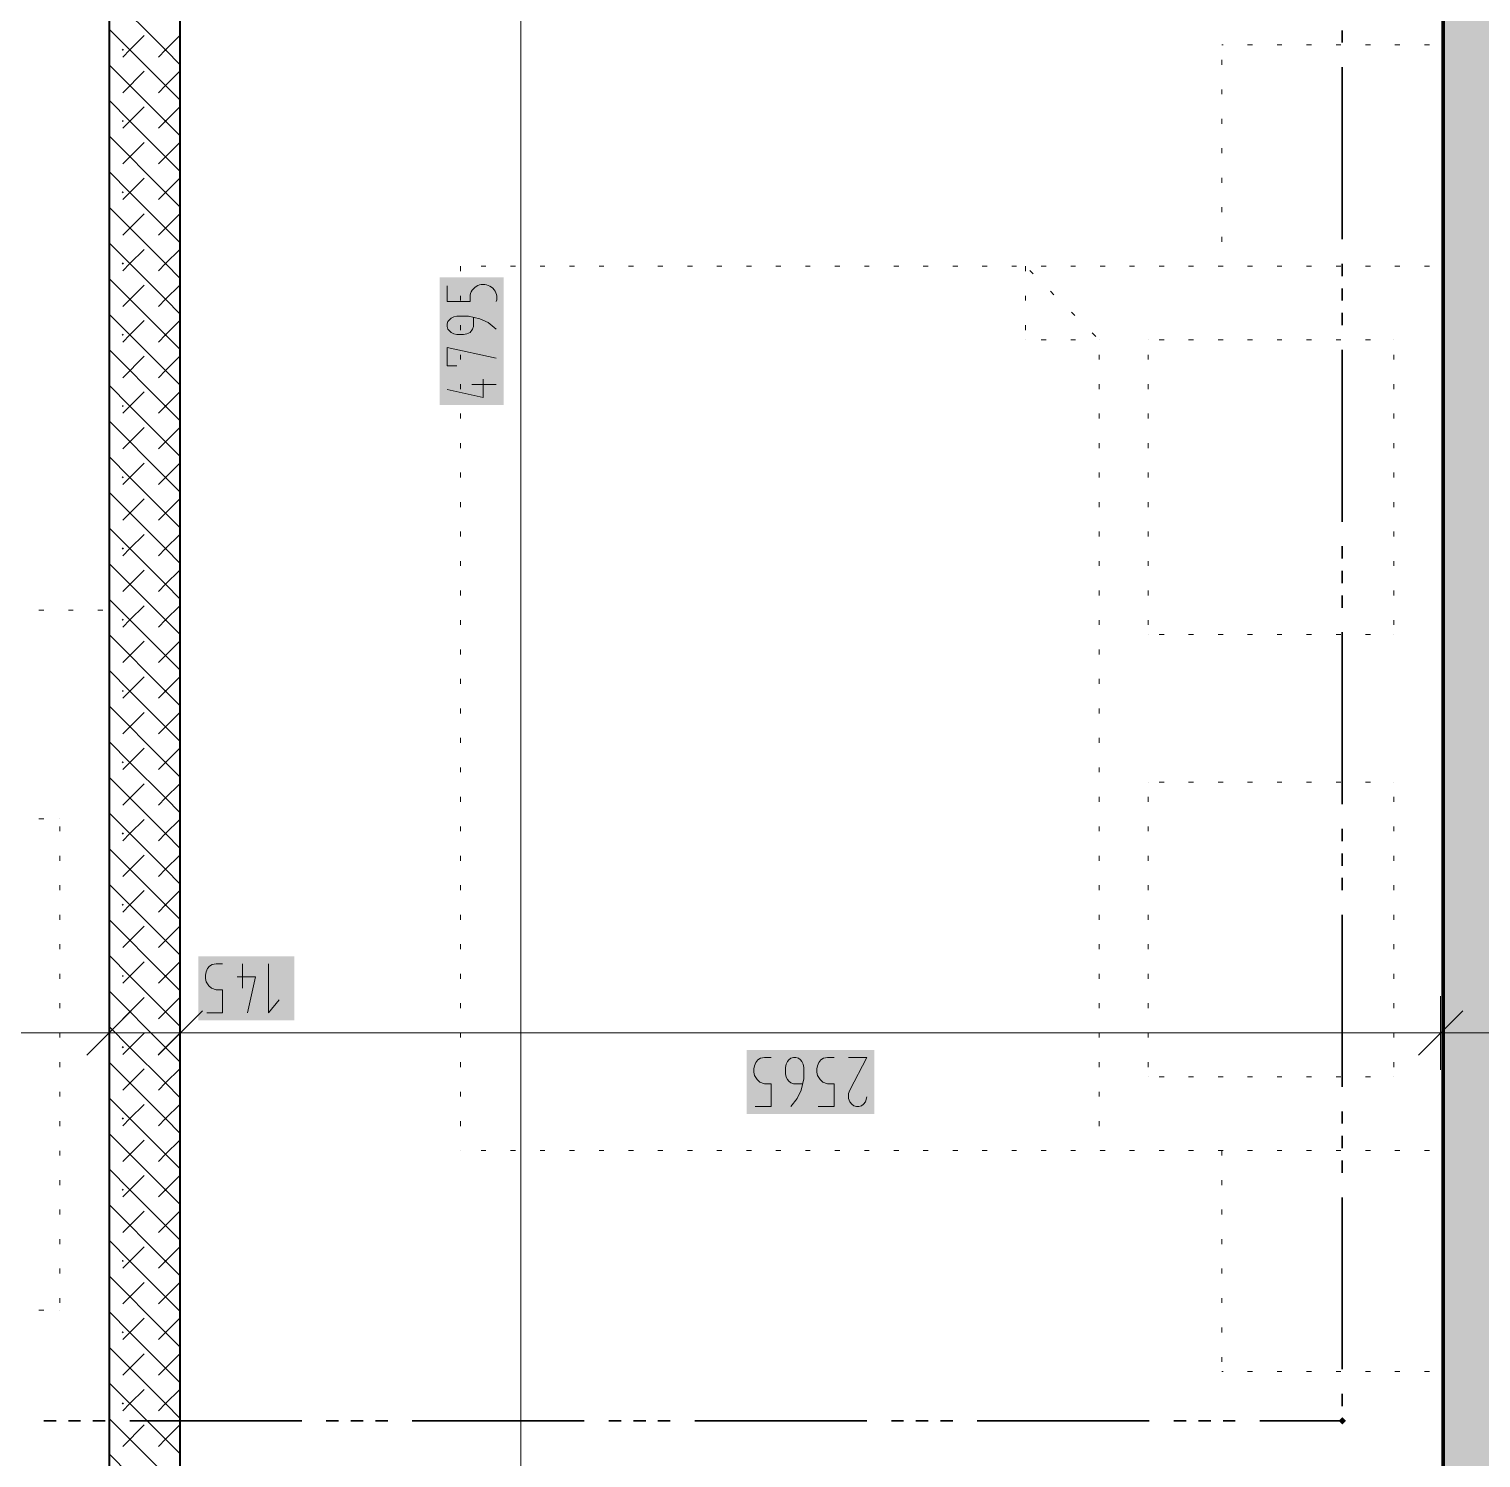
# Model space of a CAD drawing. Header units: millimetres. Extents: x 0 to 594, y 0 to 420.
# Drawn here: x 388.15 to 418.03, y 159.78 to 189.18 of the extents above; entities that cross this region are included whole.
import ezdxf

# ---------------------------------------------------------------- set-up
doc = ezdxf.new("R2010")
doc.units = ezdxf.units.MM
doc.header["$LTSCALE"] = 8
for name, color, linetype in [('PDF_Koty delkove', 7, 'Continuous'), ('PDF_Nabytek', 7, 'Continuous'), ('PDF_Pozarni useky', 7, 'Continuous'), ('PDF_Pricky zdene', 7, 'Continuous'), ('PDF_Steny obvodove nosne', 7, 'Continuous')]:
    doc.layers.add(name, color=color, linetype=linetype)

msp = doc.modelspace()

# ---------------------------------------------------------------- linework, layer by layer
at = {"layer": 'PDF_Koty delkove', "lineweight": 18}
for points in [[(398.274, 158.52), (398.274, 187.498), (398.274, 198.034), (398.274, 206.995), (398.274, 208.461), (398.274, 238.437), (398.274, 241.166), (398.274, 243.694)], [(397.768, 183.001), (397.599, 183.136), (397.43, 183.217), (397.195, 183.271), (396.958, 183.271), (396.892, 183.257), (396.841, 183.23), (396.808, 183.204), (396.773, 183.163), (396.757, 183.109), (396.757, 183.055), (396.773, 183.001), (396.808, 182.961), (396.841, 182.934), (396.892, 182.906), (396.958, 182.893), (397.094, 182.893), (397.16, 182.906), (397.228, 182.934), (397.279, 183.001), (397.296, 183.055), (397.296, 183.244)], [(396.958, 182.245), (396.757, 182.245), (396.757, 182.623), (397.768, 182.407)], [(397.498, 181.975), (397.498, 181.596), (396.757, 181.759)], [(397.768, 181.867), (397.263, 181.867)], [(392.137, 168.936), (392.137, 169.407), (392.002, 169.407), (391.908, 169.441), (391.854, 169.492), (391.8, 169.576), (391.786, 169.642), (391.786, 169.71), (391.8, 169.778), (391.827, 169.845), (391.867, 169.895), (391.921, 169.93), (392.002, 169.947), (392.137, 169.947)], [(392.542, 169.947), (392.542, 169.441)], [(393.083, 169.947), (393.083, 168.936), (393.298, 169.205)], [(392.434, 169.677), (392.813, 169.677), (392.65, 168.936)], [(389.799, 169.281), (389.799, 168.523), (389.799, 167.765)], [(391.265, 169.281), (391.265, 168.523), (391.265, 167.765)], [(417.197, 169.281), (417.197, 168.523), (417.197, 167.765)], [(390.254, 168.978), (389.344, 168.068)], [(391.72, 168.978), (390.81, 168.068)], [(391.813, 168.936), (392.137, 168.936)], [(417.651, 168.978), (416.742, 168.068)], [(419.32, 168.523), (417.196, 168.523), (412.171, 168.523), (391.265, 168.523), (389.799, 168.523), (355.629, 168.523), (353.506, 168.523), (319.335, 168.523), (317.869, 168.523), (291.938, 168.523), (289.815, 168.523), (263.883, 168.523), (262.417, 168.523), (228.247, 168.523), (226.124, 168.523)], [(403.096, 167.006), (403.42, 167.006), (403.42, 167.477), (403.285, 167.477), (403.191, 167.512), (403.137, 167.562), (403.083, 167.646), (403.069, 167.713), (403.069, 167.781), (403.083, 167.848), (403.11, 167.915), (403.15, 167.966), (403.204, 168), (403.285, 168.017), (403.42, 168.017)], [(404.068, 167.477), (403.88, 167.477), (403.825, 167.495), (403.785, 167.528), (403.758, 167.562), (403.731, 167.612), (403.718, 167.68), (403.718, 167.814), (403.731, 167.882), (403.758, 167.932), (403.785, 167.966), (403.825, 168), (403.88, 168.017), (403.933, 168.017), (403.987, 168), (404.028, 167.966), (404.055, 167.932), (404.082, 167.882), (404.096, 167.814), (404.096, 167.579), (404.042, 167.343), (403.961, 167.174), (403.825, 167.006)], [(404.379, 167.646), (404.366, 167.713), (404.366, 167.781), (404.379, 167.848), (404.406, 167.915), (404.447, 167.966), (404.5, 168), (404.581, 168.017), (404.716, 168.017)], [(405.014, 168.017), (405.392, 168.017), (405.04, 167.343), (405.014, 167.275), (405.014, 167.174), (405.04, 167.107), (405.081, 167.057), (405.121, 167.022), (405.176, 167.006), (405.229, 167.006), (405.283, 167.022), (405.324, 167.057), (405.364, 167.107), (405.392, 167.208)], [(404.392, 167.006), (404.716, 167.006), (404.716, 167.477), (404.581, 167.477), (404.487, 167.512), (404.433, 167.562), (404.379, 167.646)]]:
    msp.add_lwpolyline(points, dxfattribs=at)
msp.add_lwpolyline([(396.757, 183.892), (396.757, 183.568), (397.228, 183.568), (397.228, 183.703, -1.034106), (397.768, 183.568)], format="xyb", dxfattribs=at)
at = {"layer": 'PDF_Koty delkove', "color": 7, "lineweight": 18, "true_color": 0xffffff, "transparency": 33554559}
for points in [[(397.92, 181.445), (397.92, 184.07), (396.605, 181.445), (396.605, 184.07)], [(393.612, 170.098), (391.635, 170.098), (393.612, 168.784), (391.635, 168.784)], [(405.544, 168.169), (402.918, 168.169), (405.544, 166.855), (402.918, 166.855)]]:
    msp.add_solid(points, dxfattribs=at)
at = {"layer": 'PDF_Nabytek', "lineweight": 13}
for points in [[(412.698, 188.849), (412.698, 188.849)], [(412.72, 188.849), (412.698, 188.849)], [(412.698, 188.849), (412.698, 188.849)], [(413.326, 188.849), (413.225, 188.849)], [(413.933, 188.849), (413.832, 188.849)], [(414.54, 188.849), (414.438, 188.849)], [(415.146, 188.849), (415.045, 188.849)], [(415.753, 188.849), (415.652, 188.849)], [(416.359, 188.849), (416.258, 188.849)], [(416.966, 188.849), (416.865, 188.849)], [(417.247, 188.849), (417.247, 188.849)], [(417.247, 188.849), (417.247, 188.849)], [(412.698, 188.442), (412.698, 188.543)], [(417.247, 188.442), (417.247, 188.543)], [(412.698, 187.835), (412.698, 187.936)], [(417.247, 187.835), (417.247, 187.936)], [(412.698, 187.229), (412.698, 187.33)], [(417.247, 187.229), (417.247, 187.33)], [(412.698, 186.622), (412.698, 186.723)], [(417.247, 186.622), (417.247, 186.723)], [(412.698, 186.016), (412.698, 186.117)], [(417.247, 186.016), (417.247, 186.117)], [(412.698, 185.409), (412.698, 185.51)], [(417.247, 185.409), (417.247, 185.51)], [(412.698, 184.802), (412.698, 184.903)], [(417.247, 184.802), (417.247, 184.903)], [(397.028, 184.299), (397.028, 184.299)], [(397.028, 184.299), (397.028, 184.299)], [(397.028, 184.196), (397.028, 184.297)], [(397.555, 184.299), (397.454, 184.299)], [(398.162, 184.299), (398.061, 184.299)], [(398.768, 184.299), (398.667, 184.299)], [(399.375, 184.299), (399.274, 184.299)], [(399.982, 184.299), (399.881, 184.299)], [(400.588, 184.299), (400.487, 184.299)], [(401.195, 184.299), (401.094, 184.299)], [(401.801, 184.299), (401.7, 184.299)], [(402.408, 184.299), (402.307, 184.299)], [(403.015, 184.299), (402.913, 184.299)], [(403.621, 184.299), (403.52, 184.299)], [(404.228, 184.299), (404.127, 184.299)], [(404.834, 184.299), (404.733, 184.299)], [(405.441, 184.299), (405.34, 184.299)], [(406.047, 184.299), (405.946, 184.299)], [(406.654, 184.299), (406.553, 184.299)], [(407.261, 184.299), (407.16, 184.299)], [(407.867, 184.299), (407.766, 184.299)], [(408.474, 184.299), (408.373, 184.299)], [(408.654, 184.299), (408.654, 184.299)], [(408.654, 184.299), (408.654, 184.299)], [(408.654, 184.196), (408.654, 184.297)], [(408.813, 184.14), (408.742, 184.211)], [(409.08, 184.299), (408.979, 184.299)], [(409.687, 184.299), (409.586, 184.299)], [(410.294, 184.299), (410.192, 184.299)], [(410.9, 184.299), (410.799, 184.299)], [(411.507, 184.299), (411.406, 184.299)], [(412.113, 184.299), (412.012, 184.299)], [(412.72, 184.299), (412.619, 184.299)], [(412.698, 184.299), (412.698, 184.299)], [(413.326, 184.299), (413.225, 184.299)], [(413.933, 184.299), (413.832, 184.299)], [(414.54, 184.299), (414.438, 184.299)], [(415.146, 184.299), (415.045, 184.299)], [(415.753, 184.299), (415.652, 184.299)], [(416.359, 184.299), (416.258, 184.299)], [(416.966, 184.299), (416.865, 184.299)], [(417.247, 184.299), (417.247, 184.299)], [(417.247, 184.299), (417.247, 184.299)], [(417.247, 184.299), (417.247, 184.299)], [(417.247, 184.196), (417.247, 184.297)], [(409.242, 183.711), (409.171, 183.782)], [(397.028, 183.589), (397.028, 183.69)], [(408.654, 183.589), (408.654, 183.69)], [(417.247, 183.589), (417.247, 183.69)], [(409.671, 183.282), (409.6, 183.353)], [(397.028, 182.983), (397.028, 183.084)], [(408.654, 182.983), (408.654, 183.084)], [(410.1, 182.853), (410.029, 182.924)], [(417.247, 182.983), (417.247, 183.084)], [(408.654, 182.783), (408.654, 182.783)], [(408.654, 182.783), (408.654, 182.783)], [(409.08, 182.783), (408.979, 182.783)], [(409.687, 182.783), (409.586, 182.783)], [(410.17, 182.783), (410.17, 182.783)], [(410.17, 182.783), (410.17, 182.783)], [(410.17, 182.783), (410.17, 182.783)], [(411.181, 182.783), (411.181, 182.783)], [(411.181, 182.783), (411.181, 182.783)], [(411.507, 182.783), (411.406, 182.783)], [(412.113, 182.783), (412.012, 182.783)], [(412.72, 182.783), (412.619, 182.783)], [(413.326, 182.783), (413.225, 182.783)], [(413.933, 182.783), (413.832, 182.783)], [(414.54, 182.783), (414.438, 182.783)], [(415.146, 182.783), (415.045, 182.783)], [(415.753, 182.783), (415.652, 182.783)], [(416.236, 182.783), (416.236, 182.783)], [(416.236, 182.783), (416.236, 182.783)], [(397.028, 182.376), (397.028, 182.477)], [(410.17, 182.376), (410.17, 182.477)], [(411.181, 182.376), (411.181, 182.477)], [(416.236, 182.376), (416.236, 182.477)], [(417.247, 182.376), (417.247, 182.477)], [(397.028, 181.769), (397.028, 181.871)], [(410.17, 181.769), (410.17, 181.871)], [(411.181, 181.769), (411.181, 181.871)], [(416.236, 181.769), (416.236, 181.871)], [(417.247, 181.769), (417.247, 181.871)], [(397.028, 181.163), (397.028, 181.264)], [(410.17, 181.163), (410.17, 181.264)], [(411.181, 181.163), (411.181, 181.264)], [(416.236, 181.163), (416.236, 181.264)], [(417.247, 181.163), (417.247, 181.264)], [(397.028, 180.556), (397.028, 180.657)], [(410.17, 180.556), (410.17, 180.657)], [(411.181, 180.556), (411.181, 180.657)], [(416.236, 180.556), (416.236, 180.657)], [(417.247, 180.556), (417.247, 180.657)], [(397.028, 179.95), (397.028, 180.051)], [(410.17, 179.95), (410.17, 180.051)], [(411.181, 179.95), (411.181, 180.051)], [(416.236, 179.95), (416.236, 180.051)], [(417.247, 179.95), (417.247, 180.051)], [(397.028, 179.343), (397.028, 179.444)], [(410.17, 179.343), (410.17, 179.444)], [(411.181, 179.343), (411.181, 179.444)], [(416.236, 179.343), (416.236, 179.444)], [(417.247, 179.343), (417.247, 179.444)], [(397.028, 178.737), (397.028, 178.838)], [(410.17, 178.737), (410.17, 178.838)], [(411.181, 178.737), (411.181, 178.838)], [(416.236, 178.737), (416.236, 178.838)], [(417.247, 178.737), (417.247, 178.838)], [(397.028, 178.13), (397.028, 178.231)], [(410.17, 178.13), (410.17, 178.231)], [(411.181, 178.13), (411.181, 178.231)], [(416.236, 178.13), (416.236, 178.231)], [(417.247, 178.13), (417.247, 178.231)], [(397.028, 177.523), (397.028, 177.625)], [(410.17, 177.523), (410.17, 177.625)], [(411.181, 177.523), (411.181, 177.625)], [(416.236, 177.523), (416.236, 177.625)], [(417.247, 177.523), (417.247, 177.625)], [(388.457, 177.223), (388.356, 177.223)], [(389.063, 177.223), (388.962, 177.223)], [(389.67, 177.223), (389.569, 177.223)], [(389.799, 177.223), (389.799, 177.223)], [(389.799, 177.223), (389.799, 177.223)], [(389.799, 176.917), (389.799, 177.018)], [(397.028, 176.917), (397.028, 177.018)], [(410.17, 176.917), (410.17, 177.018)], [(411.181, 176.917), (411.181, 177.018)], [(416.236, 176.917), (416.236, 177.018)], [(417.247, 176.917), (417.247, 177.018)], [(411.181, 176.717), (411.181, 176.717)], [(411.181, 176.717), (411.181, 176.717)], [(411.507, 176.717), (411.406, 176.717)], [(412.113, 176.717), (412.012, 176.717)], [(412.72, 176.717), (412.619, 176.717)], [(413.326, 176.717), (413.225, 176.717)], [(413.933, 176.717), (413.832, 176.717)], [(414.54, 176.717), (414.438, 176.717)], [(415.146, 176.717), (415.045, 176.717)], [(415.753, 176.717), (415.652, 176.717)], [(416.236, 176.717), (416.236, 176.717)], [(416.236, 176.717), (416.236, 176.717)], [(389.799, 176.31), (389.799, 176.411)], [(397.028, 176.31), (397.028, 176.411)], [(410.17, 176.31), (410.17, 176.411)], [(417.247, 176.31), (417.247, 176.411)], [(389.799, 175.704), (389.799, 175.805)], [(397.028, 175.704), (397.028, 175.805)], [(410.17, 175.704), (410.17, 175.805)], [(417.247, 175.704), (417.247, 175.805)], [(389.799, 175.097), (389.799, 175.198)], [(397.028, 175.097), (397.028, 175.198)], [(410.17, 175.097), (410.17, 175.198)], [(417.247, 175.097), (417.247, 175.198)], [(389.799, 174.491), (389.799, 174.592)], [(397.028, 174.491), (397.028, 174.592)], [(410.17, 174.491), (410.17, 174.592)], [(417.247, 174.491), (417.247, 174.592)], [(389.799, 173.884), (389.799, 173.985)], [(397.028, 173.884), (397.028, 173.985)], [(410.17, 173.884), (410.17, 173.985)], [(417.247, 173.884), (417.247, 173.985)], [(411.181, 173.684), (411.181, 173.684)], [(411.181, 173.684), (411.181, 173.684)], [(411.507, 173.684), (411.406, 173.684)], [(412.113, 173.684), (412.012, 173.684)], [(412.72, 173.684), (412.619, 173.684)], [(413.326, 173.684), (413.225, 173.684)], [(413.933, 173.684), (413.832, 173.684)], [(414.54, 173.684), (414.438, 173.684)], [(415.146, 173.684), (415.045, 173.684)], [(415.753, 173.684), (415.652, 173.684)], [(416.236, 173.684), (416.236, 173.684)], [(416.236, 173.684), (416.236, 173.684)], [(389.799, 173.277), (389.799, 173.378)], [(397.028, 173.277), (397.028, 173.378)], [(410.17, 173.277), (410.17, 173.378)], [(411.181, 173.277), (411.181, 173.378)], [(416.236, 173.277), (416.236, 173.378)], [(417.247, 173.277), (417.247, 173.378)], [(388.457, 172.926), (388.356, 172.926)], [(388.788, 172.926), (388.788, 172.926)], [(388.788, 172.926), (388.788, 172.926)], [(388.788, 172.671), (388.788, 172.772)], [(389.799, 172.671), (389.799, 172.772)], [(397.028, 172.671), (397.028, 172.772)], [(410.17, 172.671), (410.17, 172.772)], [(411.181, 172.671), (411.181, 172.772)], [(416.236, 172.671), (416.236, 172.772)], [(417.247, 172.671), (417.247, 172.772)], [(388.788, 172.064), (388.788, 172.165)], [(389.799, 172.064), (389.799, 172.165)], [(397.028, 172.064), (397.028, 172.165)], [(410.17, 172.064), (410.17, 172.165)], [(411.181, 172.064), (411.181, 172.165)], [(416.236, 172.064), (416.236, 172.165)], [(417.247, 172.064), (417.247, 172.165)], [(388.788, 171.458), (388.788, 171.559)], [(389.799, 171.458), (389.799, 171.559)], [(397.028, 171.458), (397.028, 171.559)], [(410.17, 171.458), (410.17, 171.559)], [(411.181, 171.458), (411.181, 171.559)], [(416.236, 171.458), (416.236, 171.559)], [(417.247, 171.458), (417.247, 171.559)], [(388.788, 170.851), (388.788, 170.952)], [(389.799, 170.851), (389.799, 170.952)], [(397.028, 170.851), (397.028, 170.952)], [(410.17, 170.851), (410.17, 170.952)], [(411.181, 170.851), (411.181, 170.952)], [(416.236, 170.851), (416.236, 170.952)], [(417.247, 170.851), (417.247, 170.952)], [(388.788, 170.244), (388.788, 170.346)], [(389.799, 170.244), (389.799, 170.346)], [(397.028, 170.244), (397.028, 170.346)], [(410.17, 170.244), (410.17, 170.346)], [(411.181, 170.244), (411.181, 170.346)], [(416.236, 170.244), (416.236, 170.346)], [(417.247, 170.244), (417.247, 170.346)], [(388.788, 169.638), (388.788, 169.739)], [(389.799, 169.638), (389.799, 169.739)], [(397.028, 169.638), (397.028, 169.739)], [(410.17, 169.638), (410.17, 169.739)], [(411.181, 169.638), (411.181, 169.739)], [(416.236, 169.638), (416.236, 169.739)], [(417.247, 169.638), (417.247, 169.739)], [(388.788, 169.031), (388.788, 169.132)], [(389.799, 169.031), (389.799, 169.132)], [(397.028, 169.031), (397.028, 169.132)], [(410.17, 169.031), (410.17, 169.132)], [(411.181, 169.031), (411.181, 169.132)], [(416.236, 169.031), (416.236, 169.132)], [(417.247, 169.031), (417.247, 169.132)], [(388.788, 168.425), (388.788, 168.526)], [(389.799, 168.425), (389.799, 168.526)], [(397.028, 168.425), (397.028, 168.526)], [(410.17, 168.425), (410.17, 168.526)], [(411.181, 168.425), (411.181, 168.526)], [(416.236, 168.425), (416.236, 168.526)], [(417.247, 168.425), (417.247, 168.526)], [(388.788, 167.818), (388.788, 167.919)], [(389.799, 167.818), (389.799, 167.919)], [(397.028, 167.818), (397.028, 167.919)], [(410.17, 167.818), (410.17, 167.919)], [(411.181, 167.818), (411.181, 167.919)], [(416.236, 167.818), (416.236, 167.919)], [(417.247, 167.818), (417.247, 167.919)], [(411.181, 167.618), (411.181, 167.618)], [(411.181, 167.618), (411.181, 167.618)], [(411.507, 167.618), (411.406, 167.618)], [(412.113, 167.618), (412.012, 167.618)], [(412.72, 167.618), (412.619, 167.618)], [(413.326, 167.618), (413.225, 167.618)], [(413.933, 167.618), (413.832, 167.618)], [(414.54, 167.618), (414.438, 167.618)], [(415.146, 167.618), (415.045, 167.618)], [(415.753, 167.618), (415.652, 167.618)], [(416.236, 167.618), (416.236, 167.618)], [(416.236, 167.618), (416.236, 167.618)], [(388.788, 167.212), (388.788, 167.313)], [(389.799, 167.212), (389.799, 167.313)], [(397.028, 167.212), (397.028, 167.313)], [(410.17, 167.212), (410.17, 167.313)], [(417.247, 167.212), (417.247, 167.313)], [(388.788, 166.605), (388.788, 166.706)], [(389.799, 166.605), (389.799, 166.706)], [(397.028, 166.605), (397.028, 166.706)], [(410.17, 166.605), (410.17, 166.706)], [(417.247, 166.605), (417.247, 166.706)], [(397.028, 166.102), (397.028, 166.102)], [(397.028, 166.102), (397.028, 166.102)], [(397.555, 166.102), (397.454, 166.102)], [(398.162, 166.102), (398.061, 166.102)], [(398.768, 166.102), (398.667, 166.102)], [(399.375, 166.102), (399.274, 166.102)], [(399.982, 166.102), (399.881, 166.102)], [(400.588, 166.102), (400.487, 166.102)], [(401.195, 166.102), (401.094, 166.102)], [(401.801, 166.102), (401.7, 166.102)], [(402.408, 166.102), (402.307, 166.102)], [(403.015, 166.102), (402.913, 166.102)], [(403.621, 166.102), (403.52, 166.102)], [(404.228, 166.102), (404.127, 166.102)], [(404.834, 166.102), (404.733, 166.102)], [(405.441, 166.102), (405.34, 166.102)], [(406.047, 166.102), (405.946, 166.102)], [(406.654, 166.102), (406.553, 166.102)], [(407.261, 166.102), (407.16, 166.102)], [(407.867, 166.102), (407.766, 166.102)], [(408.474, 166.102), (408.373, 166.102)], [(409.08, 166.102), (408.979, 166.102)], [(409.687, 166.102), (409.586, 166.102)], [(410.17, 166.102), (410.17, 166.102)], [(410.294, 166.102), (410.192, 166.102)], [(410.9, 166.102), (410.799, 166.102)], [(411.507, 166.102), (411.406, 166.102)], [(412.113, 166.102), (412.012, 166.102)], [(412.72, 166.102), (412.619, 166.102)], [(412.698, 166.102), (412.698, 166.102)], [(413.326, 166.102), (413.225, 166.102)], [(413.933, 166.102), (413.832, 166.102)], [(414.54, 166.102), (414.438, 166.102)], [(415.146, 166.102), (415.045, 166.102)], [(415.753, 166.102), (415.652, 166.102)], [(416.359, 166.102), (416.258, 166.102)], [(416.966, 166.102), (416.865, 166.102)], [(417.247, 166.102), (417.247, 166.102)], [(417.247, 166.102), (417.247, 166.102)], [(417.247, 166.102), (417.247, 166.102)], [(388.788, 165.998), (388.788, 166.099)], [(389.799, 165.998), (389.799, 166.099)], [(412.698, 165.998), (412.698, 166.099)], [(417.247, 165.998), (417.247, 166.099)], [(388.788, 165.392), (388.788, 165.493)], [(389.799, 165.392), (389.799, 165.493)], [(412.698, 165.392), (412.698, 165.493)], [(417.247, 165.392), (417.247, 165.493)], [(388.788, 164.785), (388.788, 164.886)], [(389.799, 164.785), (389.799, 164.886)], [(412.698, 164.785), (412.698, 164.886)], [(417.247, 164.785), (417.247, 164.886)], [(388.788, 164.179), (388.788, 164.28)], [(389.799, 164.179), (389.799, 164.28)], [(412.698, 164.179), (412.698, 164.28)], [(417.247, 164.179), (417.247, 164.28)], [(388.788, 163.572), (388.788, 163.673)], [(389.799, 163.572), (389.799, 163.673)], [(412.698, 163.572), (412.698, 163.673)], [(417.247, 163.572), (417.247, 163.673)], [(388.457, 162.816), (388.356, 162.816)], [(388.788, 162.966), (388.788, 163.067)], [(388.788, 162.816), (388.788, 162.816)], [(388.788, 162.816), (388.788, 162.816)], [(389.799, 162.966), (389.799, 163.067)], [(412.698, 162.966), (412.698, 163.067)], [(417.247, 162.966), (417.247, 163.067)], [(389.799, 162.359), (389.799, 162.46)], [(412.698, 162.359), (412.698, 162.46)], [(417.247, 162.359), (417.247, 162.46)], [(389.799, 161.752), (389.799, 161.853)], [(412.698, 161.752), (412.698, 161.853)], [(417.247, 161.752), (417.247, 161.853)], [(412.698, 161.553), (412.698, 161.553)], [(412.72, 161.553), (412.698, 161.553)], [(412.698, 161.553), (412.698, 161.553)], [(413.326, 161.553), (413.225, 161.553)], [(413.933, 161.553), (413.832, 161.553)], [(414.54, 161.553), (414.438, 161.553)], [(415.146, 161.553), (415.045, 161.553)], [(415.753, 161.553), (415.652, 161.553)], [(416.359, 161.553), (416.258, 161.553)], [(416.966, 161.553), (416.865, 161.553)], [(417.247, 161.553), (417.247, 161.553)], [(417.247, 161.553), (417.247, 161.553)], [(389.799, 161.146), (389.799, 161.247)], [(389.799, 160.539), (389.799, 160.64)], [(389.799, 159.933), (389.799, 160.034)]]:
    msp.add_lwpolyline(points, dxfattribs=at)
at = {"layer": 'PDF_Pozarni useky', "lineweight": 30}
for points in [[(415.175, 188.897), (415.175, 189.15)], [(415.175, 184.853), (415.175, 188.391)], [(415.175, 184.095), (415.175, 184.347)], [(415.175, 183.589), (415.175, 183.842)], [(415.175, 183.084), (415.175, 183.336)], [(415.175, 179.04), (415.175, 182.578)], [(415.175, 178.282), (415.175, 178.534)], [(415.175, 177.776), (415.175, 178.029)], [(415.175, 177.271), (415.175, 177.523)], [(415.175, 173.227), (415.175, 176.765)], [(415.175, 172.469), (415.175, 172.721)], [(415.175, 171.963), (415.175, 172.216)], [(415.175, 171.458), (415.175, 171.71)], [(415.175, 167.414), (415.175, 170.952)], [(415.175, 166.656), (415.175, 166.908)], [(415.175, 166.15), (415.175, 166.403)], [(415.175, 165.645), (415.175, 165.897)], [(415.175, 161.601), (415.175, 165.139)], [(415.175, 160.842), (415.175, 161.095)], [(388.709, 160.542), (388.457, 160.542)], [(389.215, 160.542), (388.962, 160.542)], [(389.72, 160.542), (389.468, 160.542)], [(393.764, 160.542), (390.226, 160.542)], [(394.522, 160.542), (394.27, 160.542)], [(395.028, 160.542), (394.775, 160.542)], [(395.533, 160.542), (395.281, 160.542)], [(399.577, 160.542), (396.039, 160.542)], [(400.336, 160.542), (400.083, 160.542)], [(400.841, 160.542), (400.588, 160.542)], [(401.346, 160.542), (401.094, 160.542)], [(405.39, 160.542), (401.852, 160.542)], [(406.149, 160.542), (405.896, 160.542)], [(406.654, 160.542), (406.401, 160.542)], [(407.16, 160.542), (406.907, 160.542)], [(411.203, 160.542), (407.665, 160.542)], [(411.962, 160.542), (411.709, 160.542)], [(412.467, 160.542), (412.214, 160.542)], [(412.973, 160.542), (412.72, 160.542)], [(415.175, 160.542), (413.478, 160.542)], [(415.175, 160.542), (415.175, 160.59)]]:
    msp.add_lwpolyline(points, dxfattribs=at)
at = {"layer": 'PDF_Pozarni useky', "lineweight": 30, "transparency": 33554559}
for points in [[(415.175, 160.466), (415.099, 160.542), (415.25, 160.542), (415.175, 160.617)], [(415.25, 160.542), (415.175, 160.466), (415.175, 160.617), (415.099, 160.542)]]:
    msp.add_solid(points, dxfattribs=at)
at = {"layer": 'PDF_Pricky zdene', "lineweight": 40}
msp.add_lwpolyline([(391.265, 158.52), (391.265, 206.995), (389.799, 206.995), (389.799, 158.52), (389.799, 158.368), (391.265, 158.368)], dxfattribs=at)
at = {"layer": 'PDF_Pricky zdene', "lineweight": 9}
for points in [[(390.962, 188.748), (389.799, 189.91)], [(390.229, 188.748), (389.799, 189.177)], [(390.229, 188.748), (390.522, 189.041)], [(390.962, 188.748), (391.255, 189.041)], [(390.082, 188.601), (390.229, 188.748)], [(390.962, 188.015), (390.229, 188.748)], [(390.815, 188.601), (390.962, 188.748)], [(391.265, 188.444), (390.962, 188.748)], [(390.962, 187.282), (389.799, 188.444)], [(390.082, 187.868), (390.522, 188.308)], [(390.962, 188.015), (391.255, 188.308)], [(391.265, 187.711), (390.962, 188.015), (390.815, 187.868)], [(390.229, 187.282), (389.799, 187.711)], [(390.229, 187.282), (390.522, 187.575)], [(390.962, 187.282), (391.255, 187.575)], [(390.082, 187.135), (390.229, 187.282)], [(390.962, 186.549), (390.229, 187.282)], [(390.815, 187.135), (390.962, 187.282)], [(391.265, 186.978), (390.962, 187.282)], [(390.962, 185.816), (389.799, 186.978)], [(390.082, 186.402), (390.522, 186.842)], [(390.815, 186.402), (390.962, 186.549), (391.255, 186.842)], [(391.265, 186.245), (390.962, 186.549)], [(390.229, 185.816), (389.799, 186.245)], [(390.229, 185.816), (390.522, 186.109)], [(390.962, 185.816), (391.255, 186.109)], [(390.082, 185.669), (390.229, 185.816)], [(390.962, 185.083), (390.229, 185.816)], [(390.815, 185.669), (390.962, 185.816)], [(391.265, 185.512), (390.962, 185.816)], [(390.962, 184.35), (389.799, 185.512)], [(390.082, 184.936), (390.522, 185.376)], [(390.815, 184.936), (390.962, 185.083), (391.255, 185.376)], [(391.265, 184.779), (390.962, 185.083)], [(390.229, 184.35), (389.799, 184.779)], [(390.229, 184.35), (390.522, 184.643)], [(390.962, 184.35), (391.255, 184.643)], [(390.082, 184.203), (390.229, 184.35)], [(390.962, 183.617), (390.229, 184.35)], [(390.815, 184.203), (390.962, 184.35)], [(391.265, 184.047), (390.962, 184.35)], [(391.255, 183.177), (390.962, 182.884), (389.799, 184.047)], [(390.082, 183.47), (390.522, 183.91)], [(391.265, 183.314), (390.962, 183.617), (391.255, 183.91)], [(390.815, 183.47), (390.962, 183.617)], [(390.229, 182.884), (389.799, 183.314)], [(390.082, 182.737), (390.229, 182.884), (390.522, 183.177)], [(390.962, 182.151), (390.229, 182.884)], [(390.815, 182.737), (390.962, 182.884)], [(391.265, 182.581), (390.962, 182.884)], [(391.265, 181.115), (390.962, 181.418), (389.799, 182.581)], [(390.082, 182.004), (390.522, 182.444)], [(391.265, 181.848), (390.962, 182.151), (391.255, 182.444)], [(390.815, 182.004), (390.962, 182.151)], [(390.229, 181.418), (389.799, 181.848)], [(390.082, 181.271), (390.229, 181.418), (390.522, 181.711)], [(390.815, 181.271), (390.962, 181.418), (391.255, 181.711)], [(391.255, 180.978), (390.962, 180.685), (390.229, 181.418)], [(391.265, 179.649), (390.962, 179.952), (389.799, 181.115)], [(390.082, 180.538), (390.522, 180.978)], [(391.265, 180.382), (390.962, 180.685), (390.815, 180.538)], [(390.962, 179.219), (390.229, 179.952), (389.799, 180.382)], [(390.082, 179.806), (390.229, 179.952), (390.522, 180.245)], [(390.815, 179.806), (390.962, 179.952), (391.255, 180.245)], [(391.265, 178.183), (390.962, 178.486), (389.799, 179.649)], [(390.082, 179.073), (390.522, 179.512)], [(390.962, 179.219), (391.255, 179.512)], [(390.815, 179.073), (390.962, 179.219)], [(391.265, 178.916), (390.962, 179.219)], [(390.962, 177.753), (390.229, 178.486), (389.799, 178.916)], [(390.082, 178.34), (390.229, 178.486), (390.522, 178.779)], [(390.815, 178.34), (390.962, 178.486), (391.255, 178.779)], [(391.265, 176.717), (390.962, 177.02), (389.799, 178.183)], [(390.082, 177.607), (390.522, 178.046)], [(390.815, 177.607), (390.962, 177.753)], [(390.962, 177.753), (391.255, 178.046)], [(391.265, 177.45), (390.962, 177.753)], [(390.962, 176.287), (390.229, 177.02), (389.799, 177.45)], [(390.082, 176.874), (390.229, 177.02), (390.522, 177.313)], [(390.815, 176.874), (390.962, 177.02), (391.255, 177.313)], [(391.265, 175.251), (390.962, 175.554), (389.799, 176.717)], [(390.082, 176.141), (390.522, 176.581)], [(390.962, 176.287), (391.255, 176.581)], [(391.265, 175.984), (390.962, 176.287), (390.815, 176.141)], [(390.962, 174.821), (390.229, 175.554), (389.799, 175.984)], [(390.082, 175.408), (390.229, 175.554), (390.522, 175.848)], [(390.815, 175.408), (390.962, 175.554), (391.255, 175.848)], [(391.265, 173.785), (390.962, 174.089), (389.799, 175.251)], [(390.082, 174.675), (390.522, 175.115)], [(390.962, 174.821), (391.255, 175.115)], [(390.815, 174.675), (390.962, 174.821)], [(391.265, 174.518), (390.962, 174.821)], [(390.962, 173.356), (390.229, 174.089), (389.799, 174.518)], [(390.082, 173.942), (390.229, 174.089), (390.522, 174.382)], [(390.815, 173.942), (390.962, 174.089), (391.255, 174.382)], [(391.265, 172.319), (390.962, 172.623), (389.799, 173.785)], [(390.082, 173.209), (390.522, 173.649)], [(390.962, 173.356), (391.255, 173.649)], [(391.265, 173.052), (390.962, 173.356), (390.815, 173.209)], [(390.962, 171.89), (390.229, 172.623), (389.799, 173.052)], [(390.082, 172.476), (390.229, 172.623), (390.522, 172.916)], [(390.815, 172.476), (390.962, 172.623), (391.255, 172.916)], [(391.265, 170.853), (390.962, 171.157), (389.799, 172.319)], [(390.082, 171.743), (390.522, 172.183)], [(390.815, 171.743), (390.962, 171.89), (391.255, 172.183)], [(391.265, 171.586), (390.962, 171.89)], [(390.962, 170.424), (390.229, 171.157), (389.799, 171.586)], [(390.082, 171.01), (390.229, 171.157), (390.522, 171.45)], [(390.815, 171.01), (390.962, 171.157), (391.255, 171.45)], [(391.265, 169.388), (390.962, 169.691), (389.799, 170.853)], [(390.082, 170.277), (390.522, 170.717)], [(390.962, 170.424), (391.255, 170.717)], [(391.265, 170.12), (390.962, 170.424), (390.815, 170.277)], [(390.962, 168.958), (390.229, 169.691), (389.799, 170.12)], [(390.082, 169.544), (390.229, 169.691), (390.522, 169.984)], [(390.815, 169.544), (390.962, 169.691), (391.255, 169.984)], [(391.265, 167.922), (390.962, 168.225), (389.799, 169.388)], [(390.082, 168.811), (390.522, 169.251)], [(390.962, 168.958), (391.255, 169.251)], [(391.265, 168.655), (390.962, 168.958), (390.815, 168.811)], [(390.962, 167.492), (390.229, 168.225), (389.799, 168.655)], [(390.082, 168.078), (390.229, 168.225), (390.522, 168.518)], [(390.815, 168.078), (390.962, 168.225), (391.255, 168.518)], [(391.265, 166.456), (390.962, 166.759), (389.799, 167.922)], [(390.082, 167.345), (390.522, 167.785)], [(390.962, 167.492), (391.255, 167.785)], [(391.265, 167.189), (390.962, 167.492), (390.815, 167.345)], [(390.962, 166.026), (390.229, 166.759), (389.799, 167.189)], [(390.082, 166.612), (390.229, 166.759), (390.522, 167.052)], [(390.815, 166.612), (390.962, 166.759), (391.255, 167.052)], [(391.265, 164.99), (390.962, 165.293), (389.799, 166.456)], [(390.082, 165.879), (390.522, 166.319)], [(390.962, 166.026), (391.255, 166.319)], [(391.265, 165.723), (390.962, 166.026), (390.815, 165.879)], [(390.962, 164.56), (390.229, 165.293), (389.799, 165.723)], [(390.082, 165.147), (390.229, 165.293), (390.522, 165.586)], [(390.815, 165.147), (390.962, 165.293), (391.255, 165.586)], [(391.265, 163.524), (390.962, 163.827), (389.799, 164.99)], [(390.082, 164.414), (390.522, 164.853)], [(390.962, 164.56), (391.255, 164.853)], [(391.265, 164.257), (390.962, 164.56), (390.815, 164.414)], [(390.962, 163.094), (390.229, 163.827), (389.799, 164.257)], [(390.082, 163.681), (390.229, 163.827), (390.522, 164.12)], [(390.815, 163.681), (390.962, 163.827), (391.255, 164.12)], [(391.265, 162.058), (390.962, 162.361), (389.799, 163.524)], [(390.082, 162.948), (390.522, 163.387)], [(390.962, 163.094), (391.255, 163.387)], [(391.265, 162.791), (390.962, 163.094), (390.815, 162.948)], [(390.962, 161.628), (390.229, 162.361), (389.799, 162.791)], [(390.082, 162.215), (390.229, 162.361), (390.522, 162.654)], [(390.815, 162.215), (390.962, 162.361), (391.255, 162.654)], [(391.265, 160.592), (390.962, 160.895), (389.799, 162.058)], [(390.082, 161.482), (390.522, 161.922)], [(390.962, 161.628), (391.255, 161.922)], [(391.265, 161.325), (390.962, 161.628), (390.815, 161.482)], [(390.962, 160.162), (390.229, 160.895), (389.799, 161.325)], [(390.082, 160.749), (390.229, 160.895), (390.522, 161.189)], [(390.815, 160.749), (390.962, 160.895), (391.255, 161.189)], [(391.265, 159.126), (390.962, 159.429), (389.799, 160.592)], [(390.082, 160.016), (390.522, 160.456)], [(390.962, 160.162), (391.255, 160.456)], [(391.265, 159.859), (390.962, 160.162), (390.815, 160.016)], [(390.962, 158.697), (390.229, 159.429), (389.799, 159.859)]]:
    msp.add_lwpolyline(points, dxfattribs=at)
at = {"layer": 'PDF_Pricky zdene', "lineweight": 9, "transparency": 33554559}
for points in [[(390.082, 188.728), (390.06, 188.75), (390.105, 188.75), (390.082, 188.773)], [(390.962, 188.725), (390.939, 188.748), (390.985, 188.748), (390.962, 188.77)], [(390.082, 187.262), (390.06, 187.285), (390.105, 187.285), (390.082, 187.307)], [(390.962, 187.259), (390.939, 187.282), (390.985, 187.282), (390.962, 187.304)], [(390.082, 185.796), (390.06, 185.819), (390.105, 185.819), (390.082, 185.841)], [(390.962, 185.793), (390.939, 185.816), (390.985, 185.816), (390.962, 185.838)], [(390.082, 184.33), (390.06, 184.353), (390.105, 184.353), (390.082, 184.376)], [(390.962, 184.327), (390.939, 184.35), (390.985, 184.35), (390.962, 184.373)], [(390.082, 182.864), (390.06, 182.887), (390.105, 182.887), (390.082, 182.91)], [(390.962, 182.861), (390.939, 182.884), (390.985, 182.884), (390.962, 182.907)], [(390.082, 181.398), (390.06, 181.421), (390.105, 181.421), (390.082, 181.444)], [(390.962, 181.395), (390.939, 181.418), (390.985, 181.418), (390.962, 181.441)], [(390.082, 179.932), (390.06, 179.955), (390.105, 179.955), (390.082, 179.978)], [(390.962, 179.929), (390.939, 179.952), (390.985, 179.952), (390.962, 179.975)], [(390.082, 178.466), (390.06, 178.489), (390.105, 178.489), (390.082, 178.512)], [(390.962, 178.463), (390.939, 178.486), (390.985, 178.486), (390.962, 178.509)], [(390.082, 177.001), (390.06, 177.023), (390.105, 177.023), (390.082, 177.046)], [(390.962, 176.998), (390.939, 177.02), (390.985, 177.02), (390.962, 177.043)], [(390.082, 175.535), (390.06, 175.557), (390.105, 175.557), (390.082, 175.58)], [(390.962, 175.532), (390.939, 175.554), (390.985, 175.554), (390.962, 175.577)], [(390.082, 174.069), (390.06, 174.091), (390.105, 174.091), (390.082, 174.114)], [(390.962, 174.066), (390.939, 174.089), (390.985, 174.089), (390.962, 174.111)], [(390.082, 172.603), (390.06, 172.626), (390.105, 172.626), (390.082, 172.648)], [(390.962, 172.6), (390.939, 172.623), (390.985, 172.623), (390.962, 172.645)], [(390.082, 171.137), (390.06, 171.16), (390.105, 171.16), (390.082, 171.182)], [(390.962, 171.134), (390.939, 171.157), (390.985, 171.157), (390.962, 171.179)], [(390.082, 169.671), (390.06, 169.694), (390.105, 169.694), (390.082, 169.716)], [(390.962, 169.668), (390.939, 169.691), (390.985, 169.691), (390.962, 169.714)], [(390.082, 168.205), (390.06, 168.228), (390.105, 168.228), (390.082, 168.251)], [(390.962, 168.202), (390.939, 168.225), (390.985, 168.225), (390.962, 168.248)], [(390.082, 166.739), (390.06, 166.762), (390.105, 166.762), (390.082, 166.785)], [(390.962, 166.736), (390.939, 166.759), (390.985, 166.759), (390.962, 166.782)], [(390.082, 165.273), (390.06, 165.296), (390.105, 165.296), (390.082, 165.319)], [(390.962, 165.27), (390.939, 165.293), (390.985, 165.293), (390.962, 165.316)], [(390.082, 163.807), (390.06, 163.83), (390.105, 163.83), (390.082, 163.853)], [(390.962, 163.804), (390.939, 163.827), (390.985, 163.827), (390.962, 163.85)], [(390.082, 162.341), (390.06, 162.364), (390.105, 162.364), (390.082, 162.387)], [(390.962, 162.339), (390.939, 162.361), (390.985, 162.361), (390.962, 162.384)], [(390.082, 160.876), (390.06, 160.898), (390.105, 160.898), (390.082, 160.921)], [(390.962, 160.873), (390.939, 160.895), (390.985, 160.895), (390.962, 160.918)]]:
    msp.add_solid(points, dxfattribs=at)
at = {"layer": 'PDF_Steny obvodove nosne', "lineweight": 70}
msp.add_lwpolyline([(419.269, 156.144), (419.269, 158.52), (419.269, 212.91), (419.269, 214.375), (419.269, 237.931), (419.269, 240.661), (419.269, 243.542), (417.247, 243.542), (417.247, 240.964), (417.247, 158.52), (417.247, 156.144)], close=True, dxfattribs=at)
at = {"layer": 'PDF_Steny obvodove nosne', "color": 9, "lineweight": 9, "true_color": 0xc0c0c0, "transparency": 33554559}
msp.add_solid([(419.269, 156.144), (419.269, 243.542), (417.247, 156.144), (417.247, 243.542)], dxfattribs=at)

doc.saveas('drawing.dxf')
